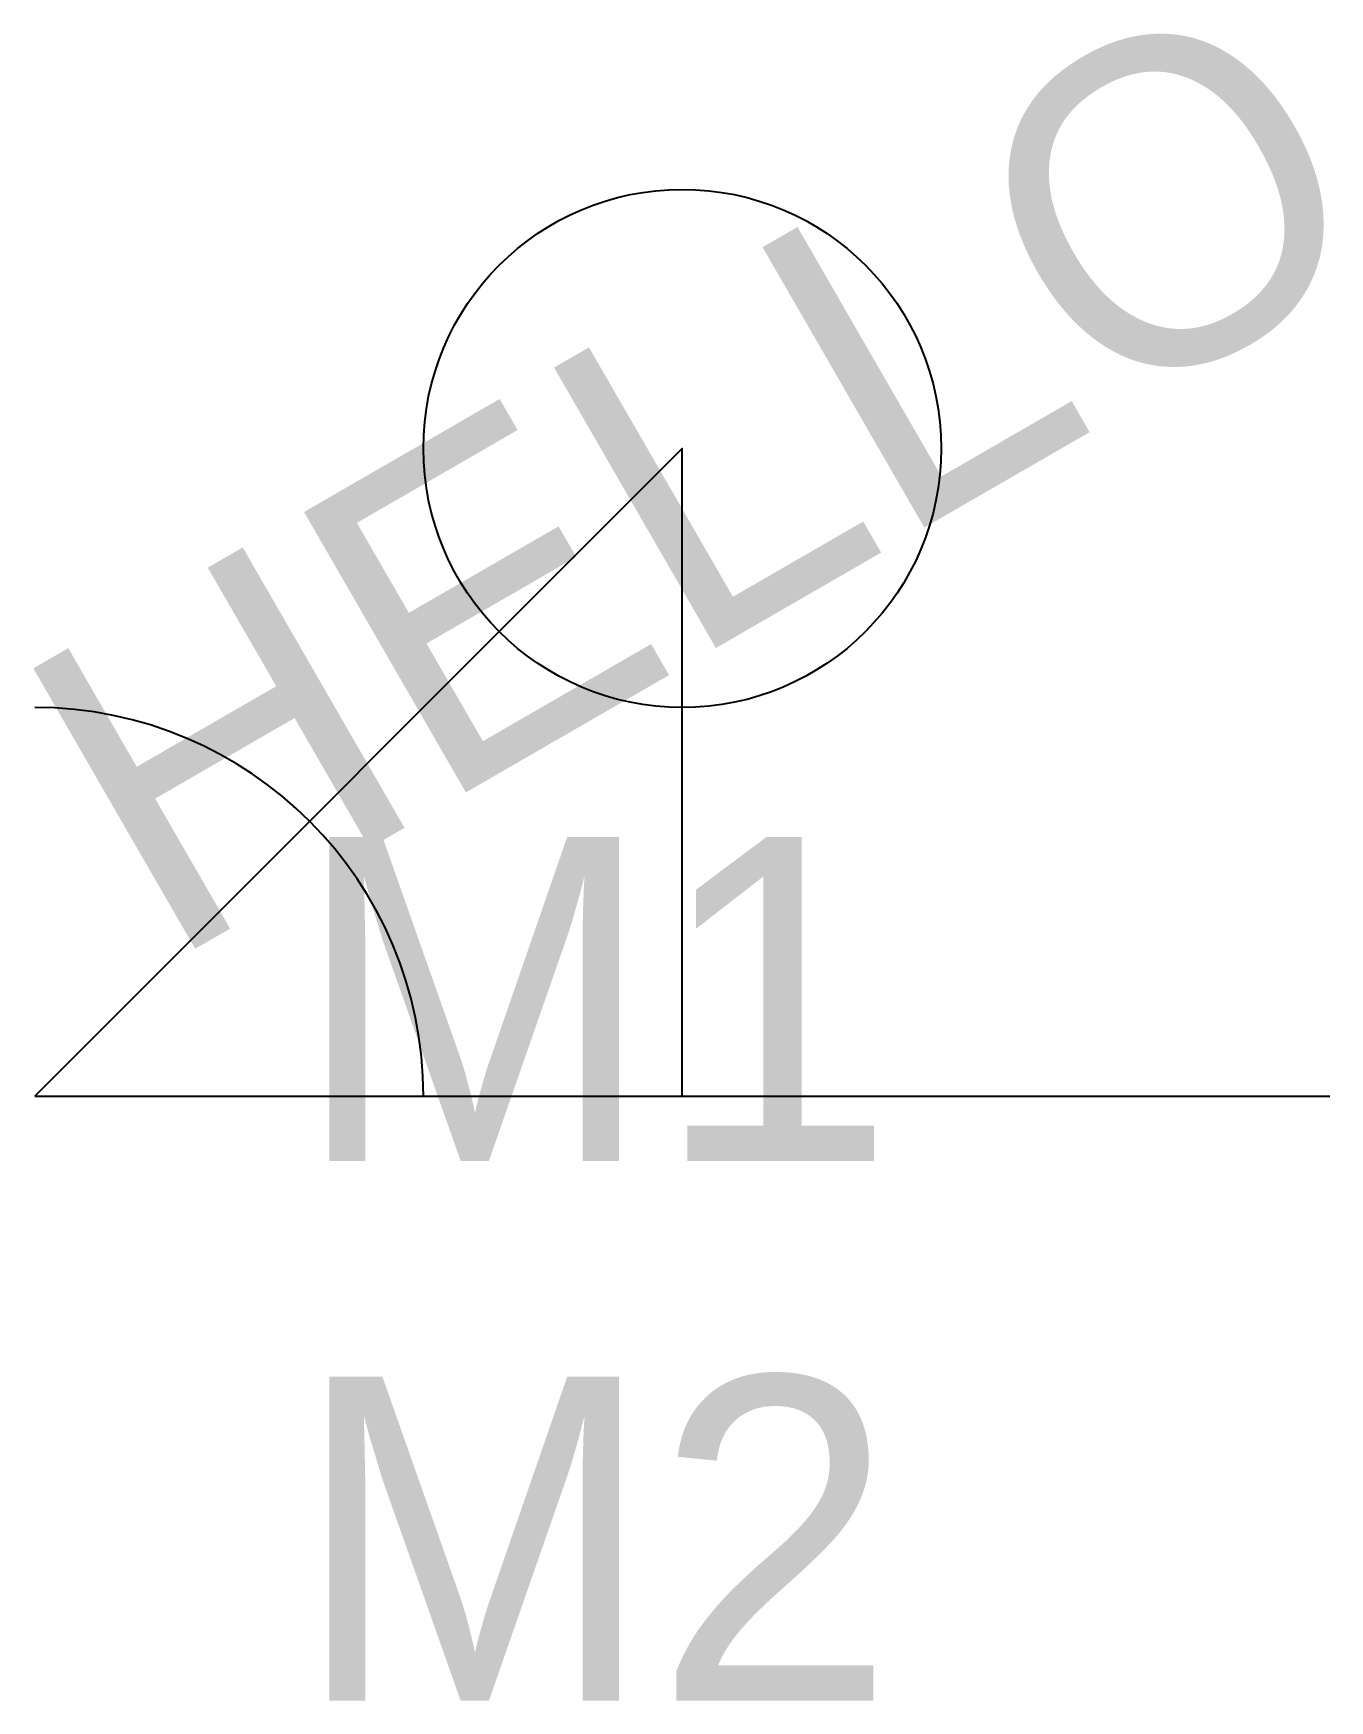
# Model space of a CAD drawing. Header units: millimetres. Extents: x 0 to 10, y -4.7 to 8.2.
import ezdxf

# ---------------------------------------------------------------- set-up
doc = ezdxf.new("R2010")
doc.units = ezdxf.units.MM

msp = doc.modelspace()

# ---------------------------------------------------------------- linework, layer by layer
msp.add_line((0, 0), (10, 0))
msp.add_lwpolyline([(0, 0), (5, 0), (5, 5)], close=True)
msp.add_circle((5, 5), 2)
msp.add_arc((0, 0), 3, 0, 90)

# ---------------------------------------------------------------- texts
msp.add_text('HELLO', height=2.5, rotation=30).set_placement((1, 1))
at = {"insert": (2, 2), "char_height": 2.5, "attachment_point": 1}
msp.add_mtext('M1\\PM2', dxfattribs=at)

doc.saveas('drawing.dxf')
